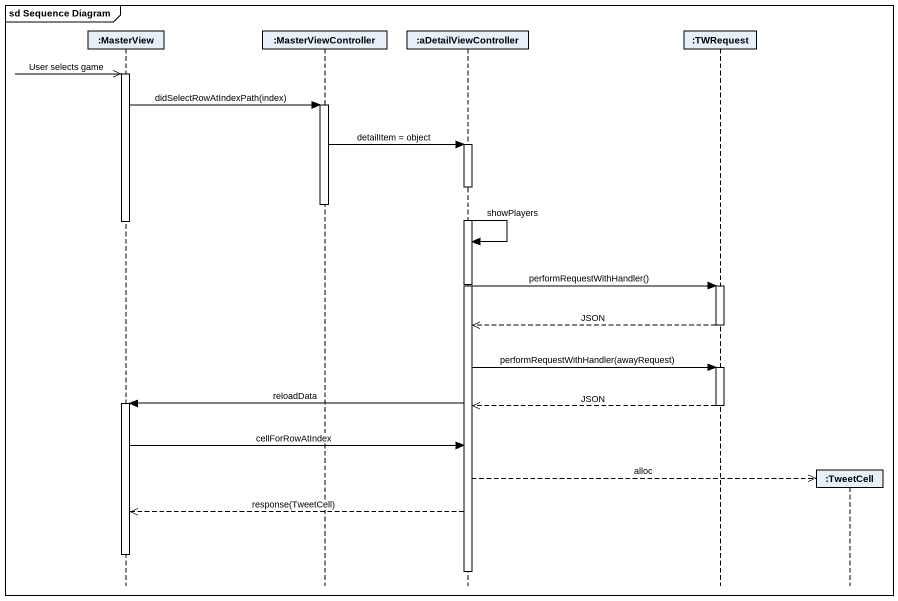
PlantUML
@startuml
mainframe sd Sequence Diagram
hide footbox
participant ":MasterView" as MasterView
participant ":MasterViewController" as MasterViewController
participant ":aDetailViewController" as aDetailViewController
participant ":TWRequest" as TWRequest
participant ":TweetCell" as TweetCell

MasterView ->> MasterView : User selects game
activate MasterView
MasterView -> MasterViewController : didSelectRowAtIndexPath(index)
activate MasterViewController
MasterViewController -> aDetailViewController : detailItem = object
activate aDetailViewController
deactivate MasterViewController
deactivate MasterView
aDetailViewController -> aDetailViewController : showPlayers
aDetailViewController -> TWRequest : performRequestWithHandler()
activate TWRequest
TWRequest -->> aDetailViewController : JSON
deactivate TWRequest
aDetailViewController -> TWRequest : performRequestWithHandler(awayRequest)
activate TWRequest
aDetailViewController -> MasterView : reloadData
activate MasterView
TWRequest -->> aDetailViewController : JSON
deactivate TWRequest
MasterView -> aDetailViewController : cellForRowAtIndex
aDetailViewController -->> TweetCell ** : alloc
aDetailViewController -->> MasterView : response(TweetCell)
deactivate MasterView
deactivate aDetailViewController
@enduml
